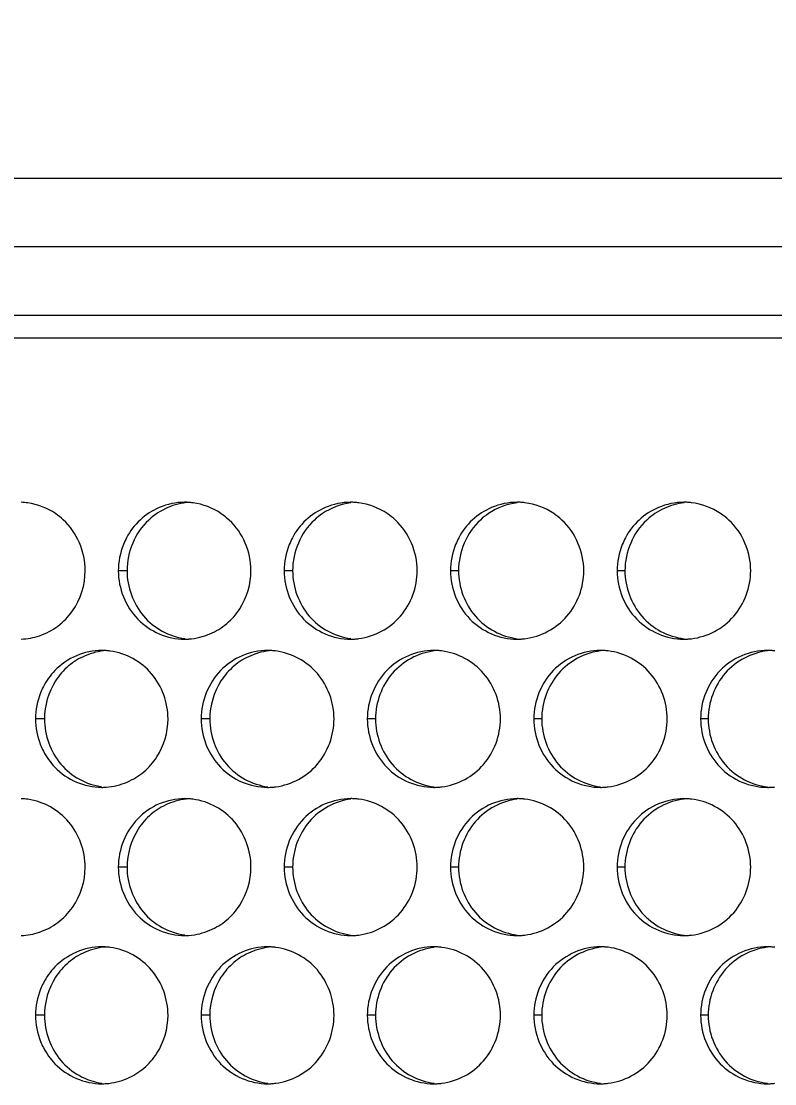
# Model space of a CAD drawing. Header units: millimetres. Extents: x 1177 to 4147, y 93 to 2194.
# Drawn here: x 1604.74 to 1637.77, y 1882.21 to 1928.77 of the extents above; entities that cross this region are included whole.
import ezdxf

# ---------------------------------------------------------------- set-up
doc = ezdxf.new("R2010")
doc.units = ezdxf.units.MM
doc.header["$LTSCALE"] = 0.1
doc.layers.get('0').update_dxf_attribs({"lineweight": 13})
doc.layers.get('Defpoints').update_dxf_attribs({"lineweight": 9})
doc.layers.add('标注', color=251, linetype='Continuous', lineweight=9)
doc.styles.get("Standard").update_dxf_attribs({"font": 'arial.ttf'})
doc.dimstyles.new('STANDARD 10', dxfattribs={"dimscale": 10, "dimtxt": 2.5, "dimasz": 1.5, "dimexe": 0.5, "dimexo": 0.5, "dimgap": 0.5, "dimtad": 1, "dimtoh": 1, "dimdec": 1, "dimzin": 9, "dimdsep": 46, "dimtxsty": 'Standard', "dimcen": 0, "dimclrd": 256, "dimclre": 256, "dimclrt": 256, "dimadec": 0, "dimazin": 0, "dimtp": 0.01, "dimtm": 0.01, "dimtfac": 1, "dimtdec": 1, "dimtofl": 0, "dimtmove": 0, "dimatfit": 3, "dimfxl": 1, "dimtolj": 1, "dimtzin": 4, "dimlwd": -1, "dimlwe": -1, "dimarcsym": 0})

# ---------------------------------------------------------------- blocks, each defined once
blk = doc.blocks.new('*D19')
at = {"layer": 'Defpoints', "color": 0, "transparency": 16777216}
for p in [(2027.49, 2011.728), (1597.49, 1918.895), (2027.49, 1918.895)]:
    blk.add_point(p, dxfattribs=at)
at = {"layer": '标注', "transparency": 16777216}
for p, q in [((1597.49, 1923.895), (1597.49, 2016.728)), ((2027.49, 1923.895), (2027.49, 2016.728)), ((1612.49, 2011.728), (2012.49, 2011.728))]:
    blk.add_line(p, q, dxfattribs=at)
for points in [[(1612.49, 2014.228), (1612.49, 2009.228), (1597.49, 2011.728)], [(2012.49, 2014.228), (2012.49, 2009.228), (2027.49, 2011.728)]]:
    blk.add_solid(points, dxfattribs=at)
at = {"layer": '标注', "transparency": 16777216, "insert": (1812.49, 2029.501), "char_height": 25, "attachment_point": 5}
blk.add_mtext('\\A1;430', dxfattribs=at)

msp = doc.modelspace()

# ---------------------------------------------------------------- linework, layer by layer
for p, q in [((1600.49, 1921.895), (2024.49, 1921.895)), ((1597.49, 1918.895), (2027.49, 1918.895)), ((1597.49, 1915.895), (2027.49, 1915.895)), ((1598.49, 1914.895), (2026.49, 1914.895))]:
    msp.add_line(p, q)
at = {"layer": '标注'}
for p, q in [((1609.376, 1904.693), (1608.994, 1904.693)), ((1616.633, 1904.693), (1616.265, 1904.693)), ((1623.907, 1904.693), (1623.553, 1904.693)), ((1631.199, 1904.693), (1630.858, 1904.693)), ((1605.754, 1898.198), (1605.365, 1898.198)), ((1613.002, 1898.198), (1612.627, 1898.198)), ((1620.268, 1898.198), (1619.907, 1898.198)), ((1627.551, 1898.198), (1627.203, 1898.198)), ((1634.85, 1898.198), (1634.516, 1898.198)), ((1609.376, 1891.702), (1608.994, 1891.702)), ((1616.633, 1891.702), (1616.265, 1891.702)), ((1623.907, 1891.702), (1623.553, 1891.702)), ((1631.199, 1891.702), (1630.858, 1891.702)), ((1605.754, 1885.207), (1605.365, 1885.207)), ((1605.754, 1885.207), (1605.365, 1885.207)), ((1613.002, 1885.207), (1612.627, 1885.207)), ((1620.268, 1885.207), (1619.907, 1885.207)), ((1627.551, 1885.207), (1627.203, 1885.207)), ((1634.85, 1885.207), (1634.516, 1885.207))]:
    msp.add_line(p, q, dxfattribs=at)
for centre, radius, start, end in [((1604.651, 1904.99), 2.702, 81.8471, 88.1347), ((1611.9, 1904.997), 2.696, 85.9382, 89.991), ((1611.895, 1904.934), 2.759, 82.2487, 85.9388), ((1619.177, 1904.985), 2.708, 86.1042, 89.9918), ((1619.173, 1904.925), 2.768, 82.5618, 86.1048), ((1626.472, 1904.974), 2.719, 86.2684, 89.9925), ((1626.469, 1904.916), 2.777, 82.872, 86.269), ((1633.784, 1904.964), 2.729, 86.4309, 89.9931), ((1633.78, 1904.908), 2.785, 83.1792, 86.4314), ((1611.9, 1904.389), 2.696, 270.009, 274.0618), ((1619.177, 1904.4), 2.708, 270.0082, 273.8958), ((1619.173, 1904.461), 2.768, 273.8952, 277.4382), ((1626.472, 1904.411), 2.719, 270.0075, 273.7316), ((1626.469, 1904.47), 2.777, 273.731, 277.128), ((1633.784, 1904.422), 2.729, 270.0069, 273.5691), ((1633.78, 1904.478), 2.785, 273.5686, 276.8208), ((1608.267, 1898.508), 2.69, 85.8545, 89.9907), ((1608.263, 1898.444), 2.754, 82.091, 85.8551), ((1615.536, 1898.496), 2.702, 86.0214, 89.9914), ((1615.532, 1898.434), 2.763, 82.4057, 86.0221), ((1622.823, 1898.484), 2.713, 86.1865, 89.9921), ((1622.819, 1898.425), 2.773, 82.7173, 86.1871), ((1630.126, 1898.474), 2.724, 86.3499, 89.9928), ((1630.122, 1898.417), 2.781, 83.026, 86.3504), ((1637.445, 1898.463), 2.734, 86.5115, 89.9934), ((1637.442, 1898.408), 2.789, 83.3318, 86.512), ((1608.267, 1897.888), 2.69, 270.0093, 274.1455), ((1615.536, 1897.899), 2.702, 270.0086, 273.9786), ((1615.532, 1897.961), 2.763, 273.9779, 277.5943), ((1622.823, 1897.911), 2.713, 270.0079, 273.8135), ((1622.819, 1897.97), 2.773, 273.8129, 277.2827), ((1630.126, 1897.922), 2.724, 270.0072, 273.6501), ((1630.122, 1897.979), 2.781, 273.6496, 276.974), ((1637.445, 1897.932), 2.734, 270.0066, 273.4885), ((1637.442, 1897.987), 2.789, 273.488, 276.6682), ((1604.651, 1892), 2.702, 81.8471, 88.1347), ((1611.9, 1892.006), 2.696, 85.9382, 89.991), ((1611.895, 1891.944), 2.759, 82.2487, 85.9388), ((1619.177, 1891.995), 2.708, 86.1042, 89.9918), ((1619.173, 1891.934), 2.768, 82.5618, 86.1048), ((1626.472, 1891.984), 2.719, 86.2684, 89.9925), ((1626.469, 1891.926), 2.777, 82.872, 86.269), ((1633.784, 1891.973), 2.729, 86.4309, 89.9931), ((1633.78, 1891.917), 2.785, 83.1792, 86.4314), ((1611.9, 1891.398), 2.696, 270.009, 274.0618), ((1619.177, 1891.41), 2.708, 270.0082, 273.8958), ((1619.173, 1891.47), 2.768, 273.8952, 277.4382), ((1626.472, 1891.421), 2.719, 270.0075, 273.7316), ((1626.469, 1891.479), 2.777, 273.731, 277.128), ((1633.784, 1891.432), 2.729, 270.0069, 273.5691), ((1633.78, 1891.488), 2.785, 273.5686, 276.8208), ((1608.267, 1885.517), 2.69, 85.8545, 89.9907), ((1608.267, 1885.517), 2.69, 85.8545, 89.9907), ((1608.263, 1885.453), 2.754, 82.091, 85.8551), ((1608.263, 1885.453), 2.754, 82.091, 85.8551), ((1615.536, 1885.505), 2.702, 86.0214, 89.9914), ((1615.532, 1885.444), 2.763, 82.4057, 86.0221), ((1622.823, 1885.494), 2.713, 86.1865, 89.9921), ((1622.819, 1885.435), 2.773, 82.7173, 86.1871), ((1630.126, 1885.483), 2.724, 86.3499, 89.9928), ((1630.122, 1885.426), 2.781, 83.026, 86.3504), ((1637.445, 1885.473), 2.734, 86.5115, 89.9934), ((1637.442, 1885.418), 2.789, 83.3318, 86.512), ((1608.267, 1884.897), 2.69, 270.0093, 274.1455), ((1608.267, 1884.897), 2.69, 270.0093, 274.1455), ((1615.536, 1884.909), 2.702, 270.0086, 273.9786), ((1615.532, 1884.971), 2.763, 273.9779, 277.5943), ((1622.823, 1884.92), 2.713, 270.0079, 273.8135), ((1622.819, 1884.98), 2.773, 273.8129, 277.2827), ((1630.126, 1884.931), 2.724, 270.0072, 273.6501), ((1630.122, 1884.988), 2.781, 273.6496, 276.974), ((1637.445, 1884.942), 2.734, 270.0066, 273.4885), ((1637.442, 1884.997), 2.789, 273.488, 276.6682)]:
    msp.add_arc(centre, radius, start, end, dxfattribs=at)
for points, knots in [([(1606.582, 1906.921), (1606.475, 1907.02), (1606.022, 1907.38), (1605.461, 1907.604), (1605.034, 1907.665)], [0, 0, 0, 0, 0.252885, 1, 1, 1, 1]), ([(1613.855, 1906.914), (1613.746, 1907.015), (1613.282, 1907.384), (1612.705, 1907.608), (1612.267, 1907.668)], [0, 0, 0, 0, 0.252571, 1, 1, 1, 1]), ([(1619.187, 1907.67), (1618.745, 1907.612), (1618.163, 1907.387), (1617.696, 1907.016), (1617.586, 1906.913)], [0, 0, 0, 0, 0.747441, 1, 1, 1, 1]), ([(1621.138, 1906.914), (1621.027, 1907.016), (1620.559, 1907.388), (1619.974, 1907.612), (1619.532, 1907.67)], [0, 0, 0, 0, 0.25249, 1, 1, 1, 1]), ([(1626.481, 1907.671), (1626.035, 1907.615), (1625.446, 1907.391), (1624.974, 1907.017), (1624.862, 1906.913)], [0, 0, 0, 0, 0.747518, 1, 1, 1, 1]), ([(1628.437, 1906.914), (1628.325, 1907.017), (1627.852, 1907.391), (1627.26, 1907.616), (1626.813, 1907.671)], [0, 0, 0, 0, 0.252412, 1, 1, 1, 1]), ([(1633.793, 1907.673), (1633.491, 1907.637), (1632.895, 1907.465), (1632.379, 1907.121), (1632.156, 1906.913)], [0, 0, 0, 0, 0.498701, 1, 1, 1, 1]), ([(1635.753, 1906.914), (1635.64, 1907.018), (1635.161, 1907.395), (1634.563, 1907.619), (1634.111, 1907.673)], [0, 0, 0, 0, 0.252339, 1, 1, 1, 1]), ([(1607.542, 1904.693), (1607.542, 1905.108), (1607.368, 1905.941), (1606.883, 1906.642), (1606.582, 1906.921)], [0, 0, 0, 0, 0.502837, 1, 1, 1, 1]), ([(1609.946, 1906.914), (1609.709, 1906.692), (1609.441, 1906.336), (1609.259, 1905.942), (1609.218, 1905.84)], [0, 0, 0, 0, 0.747673, 1, 1, 1, 1]), ([(1610.326, 1906.913), (1610.028, 1906.635), (1609.549, 1905.935), (1609.376, 1905.106), (1609.376, 1904.693)], [0, 0, 0, 0, 0.497112, 1, 1, 1, 1]), ([(1614.809, 1904.693), (1614.809, 1905.106), (1614.635, 1905.935), (1614.154, 1906.635), (1613.855, 1906.914)], [0, 0, 0, 0, 0.502653, 1, 1, 1, 1]), ([(1617.219, 1906.914), (1616.981, 1906.692), (1616.713, 1906.336), (1616.53, 1905.942), (1616.489, 1905.84)], [0, 0, 0, 0, 0.74776, 1, 1, 1, 1]), ([(1617.586, 1906.913), (1617.287, 1906.635), (1616.806, 1905.935), (1616.633, 1905.106), (1616.633, 1904.693)], [0, 0, 0, 0, 0.497284, 1, 1, 1, 1]), ([(1622.094, 1904.693), (1622.094, 1905.106), (1621.919, 1905.936), (1621.437, 1906.635), (1621.138, 1906.914)], [0, 0, 0, 0, 0.502484, 1, 1, 1, 1]), ([(1624.51, 1906.914), (1624.271, 1906.692), (1624.002, 1906.336), (1623.819, 1905.942), (1623.778, 1905.84)], [0, 0, 0, 0, 0.747843, 1, 1, 1, 1]), ([(1624.862, 1906.913), (1624.563, 1906.635), (1624.081, 1905.935), (1623.907, 1905.106), (1623.907, 1904.693)], [0, 0, 0, 0, 0.49745, 1, 1, 1, 1]), ([(1629.395, 1904.693), (1629.395, 1905.106), (1629.22, 1905.936), (1628.737, 1906.635), (1628.437, 1906.914)], [0, 0, 0, 0, 0.502321, 1, 1, 1, 1]), ([(1631.817, 1906.914), (1631.578, 1906.692), (1631.308, 1906.337), (1631.124, 1905.942), (1631.083, 1905.84)], [0, 0, 0, 0, 0.747923, 1, 1, 1, 1]), ([(1632.156, 1906.913), (1631.856, 1906.635), (1631.373, 1905.936), (1631.199, 1905.106), (1631.199, 1904.693)], [0, 0, 0, 0, 0.49761, 1, 1, 1, 1]), ([(1636.713, 1904.693), (1636.713, 1905.106), (1636.538, 1905.937), (1636.054, 1906.635), (1635.753, 1906.914)], [0, 0, 0, 0, 0.502165, 1, 1, 1, 1]), ([(1605.535, 1901.841), (1605.824, 1901.939), (1606.377, 1902.231), (1607.244, 1903.122), (1607.542, 1904.077), (1607.542, 1904.693)], [0, 0, 0, 0, 0.248219, 0.498355, 1, 1, 1, 1]), ([(1609.376, 1904.693), (1609.376, 1904.334), (1609.507, 1903.615), (1610.045, 1902.671), (1610.883, 1901.992), (1611.564, 1901.765), (1611.909, 1901.718)], [0, 0, 0, 0, 0.253649, 0.50519, 0.753532, 1, 1, 1, 1]), ([(1613.012, 1901.925), (1613.275, 1902.037), (1613.776, 1902.343), (1614.545, 1903.221), (1614.809, 1904.114), (1614.809, 1904.693)], [0, 0, 0, 0, 0.248395, 0.498438, 1, 1, 1, 1]), ([(1616.633, 1904.693), (1616.633, 1904.333), (1616.766, 1903.611), (1617.309, 1902.665), (1618.154, 1901.986), (1618.839, 1901.762), (1619.187, 1901.716)], [0, 0, 0, 0, 0.253412, 0.504834, 0.753273, 1, 1, 1, 1]), ([(1619.532, 1901.716), (1619.88, 1901.761), (1620.567, 1901.985), (1621.415, 1902.664), (1621.96, 1903.611), (1622.094, 1904.333), (1622.094, 1904.693)], [0, 0, 0, 0, 0.246967, 0.495545, 0.746873, 1, 1, 1, 1]), ([(1623.907, 1904.693), (1623.907, 1904.332), (1624.041, 1903.607), (1624.59, 1902.658), (1625.442, 1901.98), (1626.132, 1901.758), (1626.481, 1901.714)], [0, 0, 0, 0, 0.253182, 0.50449, 0.753023, 1, 1, 1, 1]), ([(1626.813, 1901.714), (1627.163, 1901.758), (1627.855, 1901.98), (1628.71, 1902.658), (1629.261, 1903.607), (1629.395, 1904.332), (1629.395, 1904.693)], [0, 0, 0, 0, 0.247215, 0.495886, 0.7471, 1, 1, 1, 1]), ([(1631.199, 1904.693), (1631.199, 1904.331), (1631.334, 1903.604), (1631.887, 1902.652), (1632.746, 1901.974), (1633.441, 1901.755), (1633.793, 1901.712)], [0, 0, 0, 0, 0.252959, 0.504158, 0.752783, 1, 1, 1, 1]), ([(1634.111, 1901.712), (1634.463, 1901.755), (1635.16, 1901.974), (1636.021, 1902.651), (1636.577, 1903.603), (1636.713, 1904.33), (1636.713, 1904.693)], [0, 0, 0, 0, 0.247453, 0.496214, 0.74732, 1, 1, 1, 1]), ([(1607.544, 1900.966), (1607.281, 1900.854), (1606.782, 1900.548), (1606.016, 1899.669), (1605.754, 1898.777), (1605.754, 1898.198)], [0, 0, 0, 0, 0.248013, 0.497923, 1, 1, 1, 1]), ([(1611.173, 1898.198), (1611.173, 1898.556), (1611.042, 1899.274), (1610.504, 1900.217), (1609.667, 1900.896), (1608.987, 1901.124), (1608.642, 1901.172)], [0, 0, 0, 0, 0.253482, 0.504988, 0.753424, 1, 1, 1, 1]), ([(1614.797, 1900.966), (1614.533, 1900.854), (1614.033, 1900.548), (1613.266, 1899.669), (1613.002, 1898.777), (1613.002, 1898.198)], [0, 0, 0, 0, 0.248254, 0.498229, 1, 1, 1, 1]), ([(1618.449, 1898.198), (1618.449, 1898.557), (1618.316, 1899.278), (1617.773, 1900.223), (1616.929, 1900.902), (1616.244, 1901.127), (1615.897, 1901.174)], [0, 0, 0, 0, 0.253244, 0.50463, 0.753161, 1, 1, 1, 1]), ([(1622.832, 1901.175), (1622.484, 1901.131), (1621.796, 1900.908), (1620.947, 1900.229), (1620.401, 1899.281), (1620.268, 1898.558), (1620.268, 1898.198)], [0, 0, 0, 0, 0.246854, 0.49534, 0.746704, 1, 1, 1, 1]), ([(1625.742, 1898.198), (1625.742, 1898.558), (1625.608, 1899.282), (1625.06, 1900.23), (1624.209, 1900.908), (1623.52, 1901.131), (1623.17, 1901.175)], [0, 0, 0, 0, 0.253013, 0.504283, 0.752908, 1, 1, 1, 1]), ([(1630.135, 1901.177), (1629.784, 1901.134), (1629.092, 1900.913), (1628.237, 1900.235), (1627.686, 1899.285), (1627.551, 1898.559), (1627.551, 1898.198)], [0, 0, 0, 0, 0.247099, 0.495678, 0.74693, 1, 1, 1, 1]), ([(1633.052, 1898.198), (1633.052, 1898.559), (1632.917, 1899.286), (1632.364, 1900.236), (1631.506, 1900.914), (1630.811, 1901.134), (1630.46, 1901.177)], [0, 0, 0, 0, 0.252789, 0.503949, 0.752665, 1, 1, 1, 1]), ([(1637.454, 1901.179), (1637.101, 1901.137), (1636.404, 1900.919), (1635.542, 1900.242), (1634.986, 1899.289), (1634.85, 1898.561), (1634.85, 1898.198)], [0, 0, 0, 0, 0.247334, 0.496004, 0.747149, 1, 1, 1, 1]), ([(1606.214, 1900.318), (1606.013, 1900.11), (1605.785, 1899.788), (1605.625, 1899.435), (1605.589, 1899.345)], [0, 0, 0, 0, 0.747989, 1, 1, 1, 1]), ([(1605.754, 1898.198), (1605.754, 1897.84), (1605.885, 1897.122), (1606.42, 1896.179), (1607.254, 1895.499), (1607.933, 1895.272), (1608.277, 1895.224)], [0, 0, 0, 0, 0.253771, 0.505372, 0.753666, 1, 1, 1, 1]), ([(1609.378, 1895.429), (1609.642, 1895.542), (1610.142, 1895.848), (1610.909, 1896.726), (1611.173, 1897.618), (1611.173, 1898.198)], [0, 0, 0, 0, 0.248275, 0.498285, 1, 1, 1, 1]), ([(1613.002, 1898.198), (1613.002, 1897.838), (1613.134, 1897.118), (1613.675, 1896.173), (1614.516, 1895.493), (1615.2, 1895.268), (1615.546, 1895.222)], [0, 0, 0, 0, 0.253529, 0.50501, 0.753401, 1, 1, 1, 1]), ([(1615.897, 1895.222), (1616.244, 1895.268), (1616.929, 1895.493), (1617.773, 1896.172), (1618.316, 1897.118), (1618.449, 1897.838), (1618.449, 1898.198)], [0, 0, 0, 0, 0.246839, 0.49537, 0.746756, 1, 1, 1, 1]), ([(1620.268, 1898.198), (1620.268, 1897.837), (1620.401, 1897.114), (1620.947, 1896.166), (1621.796, 1895.488), (1622.484, 1895.265), (1622.832, 1895.22)], [0, 0, 0, 0, 0.253296, 0.50466, 0.753146, 1, 1, 1, 1]), ([(1623.17, 1895.22), (1623.52, 1895.264), (1624.209, 1895.487), (1625.06, 1896.165), (1625.608, 1897.114), (1625.742, 1897.837), (1625.742, 1898.198)], [0, 0, 0, 0, 0.247092, 0.495717, 0.746987, 1, 1, 1, 1]), ([(1627.551, 1898.198), (1627.551, 1897.836), (1627.686, 1897.11), (1628.237, 1896.16), (1629.092, 1895.482), (1629.784, 1895.261), (1630.135, 1895.218)], [0, 0, 0, 0, 0.25307, 0.504322, 0.752901, 1, 1, 1, 1]), ([(1630.46, 1895.218), (1630.811, 1895.261), (1631.506, 1895.482), (1632.364, 1896.159), (1632.917, 1897.11), (1633.052, 1897.836), (1633.052, 1898.198)], [0, 0, 0, 0, 0.247335, 0.496051, 0.747211, 1, 1, 1, 1]), ([(1634.85, 1898.198), (1634.85, 1897.835), (1634.986, 1897.106), (1635.542, 1896.154), (1636.404, 1895.476), (1637.101, 1895.258), (1637.454, 1895.216)], [0, 0, 0, 0, 0.252851, 0.503996, 0.752666, 1, 1, 1, 1]), ([(1605.589, 1897.05), (1605.625, 1896.96), (1605.785, 1896.608), (1606.013, 1896.285), (1606.214, 1896.077)], [0, 0, 0, 0, 0.252011, 1, 1, 1, 1]), ([(1607.542, 1891.702), (1607.542, 1892.059), (1607.413, 1892.773), (1606.879, 1893.713), (1606.051, 1894.393), (1605.377, 1894.625), (1605.034, 1894.674)], [0, 0, 0, 0, 0.253589, 0.505104, 0.753724, 1, 1, 1, 1]), ([(1611.168, 1894.471), (1610.905, 1894.358), (1610.405, 1894.053), (1609.639, 1893.174), (1609.376, 1892.282), (1609.376, 1891.702)], [0, 0, 0, 0, 0.248135, 0.498077, 1, 1, 1, 1]), ([(1614.809, 1891.702), (1614.809, 1892.061), (1614.677, 1892.781), (1614.136, 1893.725), (1613.296, 1894.404), (1612.613, 1894.63), (1612.267, 1894.677)], [0, 0, 0, 0, 0.253362, 0.504807, 0.753291, 1, 1, 1, 1]), ([(1619.187, 1894.679), (1618.839, 1894.634), (1618.154, 1894.41), (1617.309, 1893.731), (1616.766, 1892.784), (1616.633, 1892.062), (1616.633, 1891.702)], [0, 0, 0, 0, 0.246727, 0.495166, 0.746588, 1, 1, 1, 1]), ([(1622.094, 1891.702), (1622.094, 1892.062), (1621.96, 1892.784), (1621.415, 1893.731), (1620.567, 1894.41), (1619.88, 1894.634), (1619.532, 1894.679)], [0, 0, 0, 0, 0.253127, 0.504455, 0.753033, 1, 1, 1, 1]), ([(1626.481, 1894.681), (1626.132, 1894.637), (1625.442, 1894.415), (1624.59, 1893.737), (1624.041, 1892.788), (1623.907, 1892.063), (1623.907, 1891.702)], [0, 0, 0, 0, 0.246977, 0.49551, 0.746818, 1, 1, 1, 1]), ([(1629.395, 1891.702), (1629.395, 1892.064), (1629.261, 1892.788), (1628.71, 1893.738), (1627.855, 1894.416), (1627.163, 1894.637), (1626.813, 1894.681)], [0, 0, 0, 0, 0.2529, 0.504114, 0.752785, 1, 1, 1, 1]), ([(1633.793, 1894.683), (1633.441, 1894.641), (1632.746, 1894.421), (1631.887, 1893.743), (1631.334, 1892.792), (1631.199, 1892.065), (1631.199, 1891.702)], [0, 0, 0, 0, 0.247217, 0.495842, 0.747041, 1, 1, 1, 1]), ([(1636.713, 1891.702), (1636.713, 1892.065), (1636.577, 1892.792), (1636.021, 1893.744), (1635.16, 1894.421), (1634.463, 1894.641), (1634.111, 1894.683)], [0, 0, 0, 0, 0.25268, 0.503786, 0.752547, 1, 1, 1, 1]), ([(1605.535, 1888.851), (1605.824, 1888.949), (1606.377, 1889.241), (1607.244, 1890.131), (1607.542, 1891.086), (1607.542, 1891.702)], [0, 0, 0, 0, 0.248219, 0.498355, 1, 1, 1, 1]), ([(1609.376, 1891.702), (1609.376, 1891.344), (1609.507, 1890.625), (1610.045, 1889.681), (1610.883, 1889.001), (1611.564, 1888.775), (1611.909, 1888.728)], [0, 0, 0, 0, 0.253649, 0.50519, 0.753532, 1, 1, 1, 1]), ([(1613.012, 1888.934), (1613.275, 1889.047), (1613.776, 1889.353), (1614.545, 1890.231), (1614.809, 1891.123), (1614.809, 1891.702)], [0, 0, 0, 0, 0.248395, 0.498438, 1, 1, 1, 1]), ([(1616.633, 1891.702), (1616.633, 1891.343), (1616.766, 1890.621), (1617.309, 1889.674), (1618.154, 1888.995), (1618.839, 1888.771), (1619.187, 1888.726)], [0, 0, 0, 0, 0.253412, 0.504834, 0.753273, 1, 1, 1, 1]), ([(1619.532, 1888.726), (1619.88, 1888.771), (1620.567, 1888.995), (1621.415, 1889.673), (1621.96, 1890.62), (1622.094, 1891.343), (1622.094, 1891.702)], [0, 0, 0, 0, 0.246967, 0.495545, 0.746873, 1, 1, 1, 1]), ([(1623.907, 1891.702), (1623.907, 1891.341), (1624.041, 1890.617), (1624.59, 1889.668), (1625.442, 1888.99), (1626.132, 1888.768), (1626.481, 1888.724)], [0, 0, 0, 0, 0.253182, 0.50449, 0.753023, 1, 1, 1, 1]), ([(1626.813, 1888.724), (1627.163, 1888.768), (1627.855, 1888.989), (1628.71, 1889.667), (1629.261, 1890.616), (1629.395, 1891.341), (1629.395, 1891.702)], [0, 0, 0, 0, 0.247215, 0.495886, 0.7471, 1, 1, 1, 1]), ([(1631.199, 1891.702), (1631.199, 1891.34), (1631.334, 1890.613), (1631.887, 1889.662), (1632.746, 1888.984), (1633.441, 1888.764), (1633.793, 1888.722)], [0, 0, 0, 0, 0.252959, 0.504158, 0.752783, 1, 1, 1, 1]), ([(1634.111, 1888.722), (1634.463, 1888.764), (1635.16, 1888.984), (1636.021, 1889.661), (1636.577, 1890.613), (1636.713, 1891.34), (1636.713, 1891.702)], [0, 0, 0, 0, 0.247453, 0.496214, 0.74732, 1, 1, 1, 1]), ([(1607.544, 1887.976), (1607.281, 1887.863), (1606.782, 1887.557), (1606.016, 1886.678), (1605.754, 1885.786), (1605.754, 1885.207)], [0, 0, 0, 0, 0.248013, 0.497923, 1, 1, 1, 1]), ([(1607.544, 1887.976), (1607.281, 1887.863), (1606.782, 1887.557), (1606.016, 1886.678), (1605.754, 1885.786), (1605.754, 1885.207)], [0, 0, 0, 0, 0.248013, 0.497923, 1, 1, 1, 1]), ([(1611.173, 1885.207), (1611.173, 1885.565), (1611.042, 1886.283), (1610.504, 1887.227), (1609.667, 1887.906), (1608.987, 1888.133), (1608.642, 1888.181)], [0, 0, 0, 0, 0.253482, 0.504988, 0.753424, 1, 1, 1, 1]), ([(1611.173, 1885.207), (1611.173, 1885.565), (1611.042, 1886.283), (1610.504, 1887.227), (1609.667, 1887.906), (1608.987, 1888.133), (1608.642, 1888.181)], [0, 0, 0, 0, 0.253482, 0.504988, 0.753424, 1, 1, 1, 1]), ([(1614.797, 1887.976), (1614.533, 1887.863), (1614.033, 1887.557), (1613.266, 1886.679), (1613.002, 1885.787), (1613.002, 1885.207)], [0, 0, 0, 0, 0.248254, 0.498229, 1, 1, 1, 1]), ([(1618.449, 1885.207), (1618.449, 1885.567), (1618.316, 1886.287), (1617.773, 1887.233), (1616.929, 1887.912), (1616.244, 1888.137), (1615.897, 1888.183)], [0, 0, 0, 0, 0.253244, 0.50463, 0.753161, 1, 1, 1, 1]), ([(1622.832, 1888.185), (1622.484, 1888.14), (1621.796, 1887.917), (1620.947, 1887.239), (1620.401, 1886.291), (1620.268, 1885.568), (1620.268, 1885.207)], [0, 0, 0, 0, 0.246854, 0.49534, 0.746704, 1, 1, 1, 1]), ([(1625.742, 1885.207), (1625.742, 1885.568), (1625.608, 1886.291), (1625.06, 1887.239), (1624.209, 1887.918), (1623.52, 1888.14), (1623.17, 1888.185)], [0, 0, 0, 0, 0.253013, 0.504283, 0.752908, 1, 1, 1, 1]), ([(1630.135, 1888.187), (1629.784, 1888.144), (1629.092, 1887.923), (1628.237, 1887.245), (1627.686, 1886.295), (1627.551, 1885.569), (1627.551, 1885.207)], [0, 0, 0, 0, 0.247099, 0.495678, 0.74693, 1, 1, 1, 1]), ([(1633.052, 1885.207), (1633.052, 1885.569), (1632.917, 1886.295), (1632.364, 1887.246), (1631.506, 1887.923), (1630.811, 1888.144), (1630.46, 1888.187)], [0, 0, 0, 0, 0.252789, 0.503949, 0.752665, 1, 1, 1, 1]), ([(1637.454, 1888.188), (1637.101, 1888.147), (1636.404, 1887.929), (1635.542, 1887.251), (1634.986, 1886.298), (1634.85, 1885.57), (1634.85, 1885.207)], [0, 0, 0, 0, 0.247334, 0.496004, 0.747149, 1, 1, 1, 1]), ([(1606.214, 1887.328), (1606.013, 1887.12), (1605.785, 1886.797), (1605.625, 1886.445), (1605.589, 1886.354)], [0, 0, 0, 0, 0.747989, 1, 1, 1, 1]), ([(1606.214, 1887.328), (1606.013, 1887.12), (1605.785, 1886.797), (1605.625, 1886.445), (1605.589, 1886.354)], [0, 0, 0, 0, 0.747989, 1, 1, 1, 1]), ([(1605.754, 1885.207), (1605.754, 1884.849), (1605.885, 1884.132), (1606.42, 1883.189), (1607.254, 1882.509), (1607.933, 1882.281), (1608.277, 1882.233)], [0, 0, 0, 0, 0.253771, 0.505372, 0.753666, 1, 1, 1, 1]), ([(1605.754, 1885.207), (1605.754, 1884.849), (1605.885, 1884.132), (1606.42, 1883.189), (1607.254, 1882.509), (1607.933, 1882.281), (1608.277, 1882.233)], [0, 0, 0, 0, 0.253771, 0.505372, 0.753666, 1, 1, 1, 1]), ([(1609.378, 1882.439), (1609.642, 1882.552), (1610.142, 1882.858), (1610.909, 1883.736), (1611.173, 1884.628), (1611.173, 1885.207)], [0, 0, 0, 0, 0.248275, 0.498285, 1, 1, 1, 1]), ([(1609.378, 1882.439), (1609.642, 1882.552), (1610.142, 1882.858), (1610.909, 1883.736), (1611.173, 1884.628), (1611.173, 1885.207)], [0, 0, 0, 0, 0.248275, 0.498285, 1, 1, 1, 1]), ([(1613.002, 1885.207), (1613.002, 1884.848), (1613.134, 1884.128), (1613.675, 1883.182), (1614.516, 1882.503), (1615.2, 1882.278), (1615.546, 1882.231)], [0, 0, 0, 0, 0.253529, 0.50501, 0.753401, 1, 1, 1, 1]), ([(1615.897, 1882.231), (1616.244, 1882.278), (1616.929, 1882.503), (1617.773, 1883.181), (1618.316, 1884.127), (1618.449, 1884.848), (1618.449, 1885.207)], [0, 0, 0, 0, 0.246839, 0.49537, 0.746756, 1, 1, 1, 1]), ([(1620.268, 1885.207), (1620.268, 1884.847), (1620.401, 1884.124), (1620.947, 1883.176), (1621.796, 1882.497), (1622.484, 1882.274), (1622.832, 1882.23)], [0, 0, 0, 0, 0.253296, 0.50466, 0.753146, 1, 1, 1, 1]), ([(1623.17, 1882.229), (1623.52, 1882.274), (1624.209, 1882.497), (1625.06, 1883.175), (1625.608, 1884.123), (1625.742, 1884.847), (1625.742, 1885.207)], [0, 0, 0, 0, 0.247092, 0.495717, 0.746987, 1, 1, 1, 1]), ([(1627.551, 1885.207), (1627.551, 1884.846), (1627.686, 1884.12), (1628.237, 1883.17), (1629.092, 1882.492), (1629.784, 1882.271), (1630.135, 1882.228)], [0, 0, 0, 0, 0.25307, 0.504322, 0.752901, 1, 1, 1, 1]), ([(1630.46, 1882.228), (1630.811, 1882.271), (1631.506, 1882.491), (1632.364, 1883.169), (1632.917, 1884.119), (1633.052, 1884.845), (1633.052, 1885.207)], [0, 0, 0, 0, 0.247335, 0.496051, 0.747211, 1, 1, 1, 1]), ([(1634.85, 1885.207), (1634.85, 1884.844), (1634.986, 1884.116), (1635.542, 1883.163), (1636.404, 1882.486), (1637.101, 1882.267), (1637.454, 1882.226)], [0, 0, 0, 0, 0.252851, 0.503996, 0.752666, 1, 1, 1, 1]), ([(1605.589, 1884.06), (1605.625, 1883.969), (1605.785, 1883.617), (1606.013, 1883.295), (1606.214, 1883.087)], [0, 0, 0, 0, 0.252011, 1, 1, 1, 1]), ([(1605.589, 1884.06), (1605.625, 1883.969), (1605.785, 1883.617), (1606.013, 1883.295), (1606.214, 1883.087)], [0, 0, 0, 0, 0.252011, 1, 1, 1, 1])]:
    msp.add_open_spline(points, degree=3, knots=knots, dxfattribs=at)
for points in [[(1610.789, 1907.461), (1610.481, 1907.329), (1610.191, 1907.142), (1609.946, 1906.914)], [(1611.168, 1907.461), (1610.86, 1907.33), (1610.571, 1907.142), (1610.326, 1906.913)], [(1611.9, 1907.693), (1611.522, 1907.693), (1611.137, 1907.61), (1610.789, 1907.461)], [(1612.086, 1907.686), (1611.772, 1907.664), (1611.458, 1907.585), (1611.168, 1907.461)], [(1618.064, 1907.461), (1617.755, 1907.329), (1617.465, 1907.142), (1617.219, 1906.914)], [(1619.178, 1907.693), (1618.799, 1907.693), (1618.413, 1907.61), (1618.064, 1907.461)], [(1625.356, 1907.461), (1625.047, 1907.329), (1624.756, 1907.142), (1624.51, 1906.914)], [(1626.473, 1907.693), (1626.093, 1907.693), (1625.706, 1907.61), (1625.356, 1907.461)], [(1632.665, 1907.461), (1632.355, 1907.329), (1632.064, 1907.142), (1631.817, 1906.914)], [(1633.784, 1907.693), (1633.403, 1907.693), (1633.016, 1907.61), (1632.665, 1907.461)], [(1609.218, 1905.84), (1609.073, 1905.478), (1608.994, 1905.082), (1608.994, 1904.693)], [(1616.489, 1905.84), (1616.344, 1905.479), (1616.265, 1905.082), (1616.265, 1904.693)], [(1623.778, 1905.84), (1623.632, 1905.479), (1623.553, 1905.083), (1623.553, 1904.693)], [(1631.083, 1905.84), (1630.937, 1905.479), (1630.858, 1905.083), (1630.858, 1904.693)], [(1608.994, 1904.693), (1608.994, 1904.303), (1609.073, 1903.907), (1609.218, 1903.546)], [(1616.265, 1904.693), (1616.265, 1904.303), (1616.344, 1903.907), (1616.489, 1903.546)], [(1623.553, 1904.693), (1623.553, 1904.303), (1623.632, 1903.907), (1623.778, 1903.546)], [(1630.858, 1904.693), (1630.858, 1904.303), (1630.937, 1903.907), (1631.083, 1903.546)], [(1609.218, 1903.546), (1609.361, 1903.187), (1609.576, 1902.849), (1609.844, 1902.572)], [(1616.489, 1903.546), (1616.633, 1903.187), (1616.848, 1902.849), (1617.117, 1902.572)], [(1623.778, 1903.546), (1623.922, 1903.187), (1624.138, 1902.849), (1624.407, 1902.572)], [(1631.083, 1903.546), (1631.228, 1903.187), (1631.444, 1902.849), (1631.714, 1902.572)], [(1609.844, 1902.572), (1610.11, 1902.298), (1610.438, 1902.075), (1610.789, 1901.925)], [(1617.117, 1902.572), (1617.383, 1902.298), (1617.712, 1902.075), (1618.064, 1901.925)], [(1624.407, 1902.572), (1624.674, 1902.298), (1625.004, 1902.075), (1625.356, 1901.925)], [(1631.714, 1902.572), (1631.982, 1902.298), (1632.312, 1902.075), (1632.665, 1901.925)], [(1604.739, 1901.695), (1605.009, 1901.704), (1605.28, 1901.754), (1605.535, 1901.841)], [(1610.789, 1901.925), (1611.137, 1901.776), (1611.522, 1901.693), (1611.9, 1901.693)], [(1612.09, 1901.7), (1612.406, 1901.722), (1612.721, 1901.8), (1613.012, 1901.925)], [(1618.064, 1901.925), (1618.413, 1901.776), (1618.799, 1901.693), (1619.178, 1901.693)], [(1625.356, 1901.925), (1625.706, 1901.776), (1626.093, 1901.693), (1626.473, 1901.693)], [(1632.665, 1901.925), (1633.016, 1901.776), (1633.403, 1901.693), (1633.784, 1901.693)], [(1607.158, 1900.966), (1606.807, 1900.816), (1606.479, 1900.592), (1606.214, 1900.318)], [(1608.268, 1901.198), (1607.89, 1901.198), (1607.505, 1901.115), (1607.158, 1900.966)], [(1608.457, 1901.191), (1608.145, 1901.168), (1607.832, 1901.09), (1607.544, 1900.966)], [(1614.424, 1900.966), (1614.073, 1900.816), (1613.744, 1900.593), (1613.478, 1900.318)], [(1615.537, 1901.198), (1615.158, 1901.198), (1614.772, 1901.115), (1614.424, 1900.966)], [(1615.72, 1901.191), (1615.404, 1901.169), (1615.088, 1901.091), (1614.797, 1900.966)], [(1621.708, 1900.966), (1621.356, 1900.816), (1621.027, 1900.593), (1620.76, 1900.318)], [(1622.823, 1901.198), (1622.443, 1901.198), (1622.057, 1901.115), (1621.708, 1900.966)], [(1629.009, 1900.966), (1628.656, 1900.816), (1628.326, 1900.593), (1628.058, 1900.318)], [(1630.126, 1901.198), (1629.746, 1901.198), (1629.359, 1901.115), (1629.009, 1900.966)], [(1636.326, 1900.966), (1635.972, 1900.816), (1635.641, 1900.593), (1635.373, 1900.318)], [(1637.446, 1901.198), (1637.064, 1901.198), (1636.677, 1901.115), (1636.326, 1900.966)], [(1613.478, 1900.318), (1613.21, 1900.041), (1612.995, 1899.703), (1612.851, 1899.345)], [(1620.76, 1900.318), (1620.491, 1900.041), (1620.276, 1899.703), (1620.131, 1899.345)], [(1628.058, 1900.318), (1627.789, 1900.041), (1627.573, 1899.703), (1627.429, 1899.345)], [(1635.373, 1900.318), (1635.103, 1900.042), (1634.887, 1899.703), (1634.742, 1899.345)], [(1605.589, 1899.345), (1605.444, 1898.983), (1605.365, 1898.587), (1605.365, 1898.198)], [(1612.851, 1899.345), (1612.706, 1898.983), (1612.627, 1898.587), (1612.627, 1898.198)], [(1620.131, 1899.345), (1619.986, 1898.983), (1619.907, 1898.587), (1619.907, 1898.198)], [(1627.429, 1899.345), (1627.283, 1898.983), (1627.203, 1898.587), (1627.203, 1898.198)], [(1634.742, 1899.345), (1634.596, 1898.984), (1634.516, 1898.587), (1634.516, 1898.198)], [(1605.365, 1898.198), (1605.365, 1897.808), (1605.444, 1897.412), (1605.589, 1897.05)], [(1612.627, 1898.198), (1612.627, 1897.808), (1612.706, 1897.412), (1612.851, 1897.05)], [(1619.907, 1898.198), (1619.907, 1897.808), (1619.986, 1897.412), (1620.131, 1897.05)], [(1627.203, 1898.198), (1627.203, 1897.808), (1627.283, 1897.412), (1627.429, 1897.05)], [(1634.516, 1898.198), (1634.516, 1897.808), (1634.596, 1897.412), (1634.742, 1897.05)], [(1612.851, 1897.05), (1612.995, 1896.692), (1613.21, 1896.354), (1613.478, 1896.077)], [(1620.131, 1897.05), (1620.276, 1896.692), (1620.491, 1896.354), (1620.76, 1896.077)], [(1627.429, 1897.05), (1627.573, 1896.692), (1627.789, 1896.354), (1628.058, 1896.077)], [(1634.742, 1897.05), (1634.887, 1896.692), (1635.103, 1896.354), (1635.373, 1896.077)], [(1606.214, 1896.077), (1606.479, 1895.803), (1606.807, 1895.58), (1607.158, 1895.429)], [(1613.478, 1896.077), (1613.744, 1895.803), (1614.073, 1895.579), (1614.424, 1895.429)], [(1620.76, 1896.077), (1621.027, 1895.803), (1621.356, 1895.579), (1621.708, 1895.429)], [(1628.058, 1896.077), (1628.326, 1895.802), (1628.656, 1895.579), (1629.009, 1895.429)], [(1635.373, 1896.077), (1635.641, 1895.802), (1635.972, 1895.579), (1636.326, 1895.429)], [(1607.158, 1895.429), (1607.505, 1895.281), (1607.89, 1895.198), (1608.268, 1895.198)], [(1608.462, 1895.205), (1608.775, 1895.227), (1609.089, 1895.306), (1609.378, 1895.429)], [(1614.424, 1895.429), (1614.772, 1895.281), (1615.158, 1895.198), (1615.537, 1895.198)], [(1621.708, 1895.429), (1622.057, 1895.281), (1622.443, 1895.198), (1622.823, 1895.198)], [(1629.009, 1895.429), (1629.359, 1895.28), (1629.746, 1895.198), (1630.126, 1895.198)], [(1636.326, 1895.429), (1636.677, 1895.28), (1637.064, 1895.198), (1637.446, 1895.198)], [(1610.789, 1894.471), (1610.438, 1894.321), (1610.11, 1894.097), (1609.844, 1893.823)], [(1611.9, 1894.702), (1611.522, 1894.702), (1611.137, 1894.619), (1610.789, 1894.471)], [(1612.086, 1894.696), (1611.772, 1894.673), (1611.458, 1894.595), (1611.168, 1894.471)], [(1618.064, 1894.471), (1617.712, 1894.321), (1617.383, 1894.097), (1617.117, 1893.823)], [(1619.178, 1894.702), (1618.799, 1894.702), (1618.413, 1894.62), (1618.064, 1894.471)], [(1625.356, 1894.471), (1625.004, 1894.321), (1624.674, 1894.098), (1624.407, 1893.823)], [(1626.473, 1894.702), (1626.093, 1894.702), (1625.706, 1894.62), (1625.356, 1894.471)], [(1632.665, 1894.471), (1632.312, 1894.321), (1631.982, 1894.098), (1631.714, 1893.823)], [(1633.784, 1894.702), (1633.403, 1894.702), (1633.016, 1894.62), (1632.665, 1894.471)], [(1609.844, 1893.823), (1609.576, 1893.546), (1609.361, 1893.208), (1609.218, 1892.85)], [(1617.117, 1893.823), (1616.848, 1893.546), (1616.633, 1893.208), (1616.489, 1892.85)], [(1624.407, 1893.823), (1624.138, 1893.546), (1623.922, 1893.208), (1623.778, 1892.85)], [(1631.714, 1893.823), (1631.444, 1893.546), (1631.228, 1893.208), (1631.083, 1892.85)], [(1609.218, 1892.85), (1609.073, 1892.488), (1608.994, 1892.092), (1608.994, 1891.702)], [(1616.489, 1892.85), (1616.344, 1892.488), (1616.265, 1892.092), (1616.265, 1891.702)], [(1623.778, 1892.85), (1623.632, 1892.488), (1623.553, 1892.092), (1623.553, 1891.702)], [(1631.083, 1892.85), (1630.937, 1892.488), (1630.858, 1892.092), (1630.858, 1891.702)], [(1608.994, 1891.702), (1608.994, 1891.313), (1609.073, 1890.917), (1609.218, 1890.555)], [(1616.265, 1891.702), (1616.265, 1891.313), (1616.344, 1890.917), (1616.489, 1890.555)], [(1623.553, 1891.702), (1623.553, 1891.313), (1623.632, 1890.917), (1623.778, 1890.555)], [(1630.858, 1891.702), (1630.858, 1891.313), (1630.937, 1890.917), (1631.083, 1890.555)], [(1609.218, 1890.555), (1609.361, 1890.197), (1609.576, 1889.859), (1609.844, 1889.582)], [(1616.489, 1890.555), (1616.633, 1890.197), (1616.848, 1889.859), (1617.117, 1889.582)], [(1623.778, 1890.555), (1623.922, 1890.197), (1624.138, 1889.859), (1624.407, 1889.582)], [(1631.083, 1890.555), (1631.228, 1890.197), (1631.444, 1889.859), (1631.714, 1889.582)], [(1609.844, 1889.582), (1610.11, 1889.308), (1610.438, 1889.084), (1610.789, 1888.934)], [(1617.117, 1889.582), (1617.383, 1889.307), (1617.712, 1889.084), (1618.064, 1888.934)], [(1624.407, 1889.582), (1624.674, 1889.307), (1625.004, 1889.084), (1625.356, 1888.934)], [(1631.714, 1889.582), (1631.982, 1889.307), (1632.312, 1889.084), (1632.665, 1888.934)], [(1604.739, 1888.704), (1605.009, 1888.713), (1605.28, 1888.764), (1605.535, 1888.851)], [(1610.789, 1888.934), (1611.137, 1888.785), (1611.522, 1888.702), (1611.9, 1888.702)], [(1612.09, 1888.709), (1612.406, 1888.732), (1612.721, 1888.81), (1613.012, 1888.934)], [(1618.064, 1888.934), (1618.413, 1888.785), (1618.799, 1888.702), (1619.178, 1888.702)], [(1625.356, 1888.934), (1625.706, 1888.785), (1626.093, 1888.702), (1626.473, 1888.702)], [(1632.665, 1888.934), (1633.016, 1888.785), (1633.403, 1888.702), (1633.784, 1888.702)], [(1607.158, 1887.975), (1606.807, 1887.825), (1606.479, 1887.602), (1606.214, 1887.328)], [(1607.158, 1887.975), (1606.807, 1887.825), (1606.479, 1887.602), (1606.214, 1887.328)], [(1608.268, 1888.207), (1607.89, 1888.207), (1607.505, 1888.124), (1607.158, 1887.975)], [(1608.268, 1888.207), (1607.89, 1888.207), (1607.505, 1888.124), (1607.158, 1887.975)], [(1608.457, 1888.2), (1608.145, 1888.178), (1607.832, 1888.099), (1607.544, 1887.976)], [(1608.457, 1888.2), (1608.145, 1888.178), (1607.832, 1888.099), (1607.544, 1887.976)], [(1614.424, 1887.975), (1614.073, 1887.825), (1613.744, 1887.602), (1613.478, 1887.328)], [(1615.537, 1888.207), (1615.158, 1888.207), (1614.772, 1888.124), (1614.424, 1887.975)], [(1615.72, 1888.201), (1615.404, 1888.179), (1615.088, 1888.1), (1614.797, 1887.976)], [(1621.708, 1887.975), (1621.356, 1887.825), (1621.027, 1887.602), (1620.76, 1887.328)], [(1622.823, 1888.207), (1622.443, 1888.207), (1622.057, 1888.124), (1621.708, 1887.975)], [(1629.009, 1887.975), (1628.656, 1887.825), (1628.326, 1887.602), (1628.058, 1887.328)], [(1630.126, 1888.207), (1629.746, 1888.207), (1629.359, 1888.124), (1629.009, 1887.975)], [(1636.326, 1887.975), (1635.972, 1887.826), (1635.641, 1887.603), (1635.373, 1887.328)], [(1637.446, 1888.207), (1637.064, 1888.207), (1636.677, 1888.124), (1636.326, 1887.975)], [(1613.478, 1887.328), (1613.21, 1887.051), (1612.995, 1886.713), (1612.851, 1886.354)], [(1620.76, 1887.328), (1620.491, 1887.051), (1620.276, 1886.713), (1620.131, 1886.354)], [(1628.058, 1887.328), (1627.789, 1887.051), (1627.573, 1886.713), (1627.429, 1886.354)], [(1635.373, 1887.328), (1635.103, 1887.051), (1634.887, 1886.713), (1634.742, 1886.354)], [(1605.589, 1886.354), (1605.444, 1885.993), (1605.365, 1885.597), (1605.365, 1885.207)], [(1605.589, 1886.354), (1605.444, 1885.993), (1605.365, 1885.597), (1605.365, 1885.207)], [(1612.851, 1886.354), (1612.706, 1885.993), (1612.627, 1885.597), (1612.627, 1885.207)], [(1620.131, 1886.354), (1619.986, 1885.993), (1619.907, 1885.597), (1619.907, 1885.207)], [(1627.429, 1886.354), (1627.283, 1885.993), (1627.203, 1885.597), (1627.203, 1885.207)], [(1634.742, 1886.354), (1634.596, 1885.993), (1634.516, 1885.597), (1634.516, 1885.207)], [(1605.365, 1885.207), (1605.365, 1884.818), (1605.444, 1884.422), (1605.589, 1884.06)], [(1605.365, 1885.207), (1605.365, 1884.818), (1605.444, 1884.422), (1605.589, 1884.06)], [(1612.627, 1885.207), (1612.627, 1884.818), (1612.706, 1884.422), (1612.851, 1884.06)], [(1619.907, 1885.207), (1619.907, 1884.818), (1619.986, 1884.421), (1620.131, 1884.06)], [(1627.203, 1885.207), (1627.203, 1884.818), (1627.283, 1884.421), (1627.429, 1884.06)], [(1634.516, 1885.207), (1634.516, 1884.817), (1634.596, 1884.421), (1634.742, 1884.06)], [(1612.851, 1884.06), (1612.995, 1883.702), (1613.21, 1883.364), (1613.478, 1883.087)], [(1620.131, 1884.06), (1620.276, 1883.702), (1620.491, 1883.364), (1620.76, 1883.087)], [(1627.429, 1884.06), (1627.573, 1883.702), (1627.789, 1883.363), (1628.058, 1883.087)], [(1634.742, 1884.06), (1634.887, 1883.701), (1635.103, 1883.363), (1635.373, 1883.087)], [(1606.214, 1883.087), (1606.479, 1882.812), (1606.807, 1882.589), (1607.158, 1882.439)], [(1606.214, 1883.087), (1606.479, 1882.812), (1606.807, 1882.589), (1607.158, 1882.439)], [(1613.478, 1883.087), (1613.744, 1882.812), (1614.073, 1882.589), (1614.424, 1882.439)], [(1620.76, 1883.087), (1621.027, 1882.812), (1621.356, 1882.589), (1621.708, 1882.439)], [(1628.058, 1883.087), (1628.326, 1882.812), (1628.656, 1882.589), (1629.009, 1882.439)], [(1635.373, 1883.087), (1635.641, 1882.812), (1635.972, 1882.589), (1636.326, 1882.439)], [(1607.158, 1882.439), (1607.505, 1882.29), (1607.89, 1882.207), (1608.268, 1882.207)], [(1607.158, 1882.439), (1607.505, 1882.29), (1607.89, 1882.207), (1608.268, 1882.207)], [(1608.462, 1882.214), (1608.775, 1882.237), (1609.089, 1882.315), (1609.378, 1882.439)], [(1608.462, 1882.214), (1608.775, 1882.237), (1609.089, 1882.315), (1609.378, 1882.439)], [(1614.424, 1882.439), (1614.772, 1882.29), (1615.158, 1882.207), (1615.537, 1882.207)], [(1621.708, 1882.439), (1622.057, 1882.29), (1622.443, 1882.207), (1622.823, 1882.207)], [(1629.009, 1882.439), (1629.359, 1882.29), (1629.746, 1882.207), (1630.126, 1882.207)], [(1636.326, 1882.439), (1636.677, 1882.29), (1637.064, 1882.207), (1637.446, 1882.207)]]:
    msp.add_open_spline(points, degree=3, dxfattribs=at)

# ---------------------------------------------------------------- dimensions: what is measured, and where the dimension line sits
dim = msp.add_linear_dim(base=(2027.49, 2011.728), p1=(1597.49, 1918.895), p2=(2027.49, 1918.895), dimstyle='STANDARD 10', dxfattribs=at)
dim.commit()
dim.dimension.update_dxf_attribs({"geometry": '*D19', "text_midpoint": (1812.49, 2029.501)})

doc.saveas('drawing.dxf')
